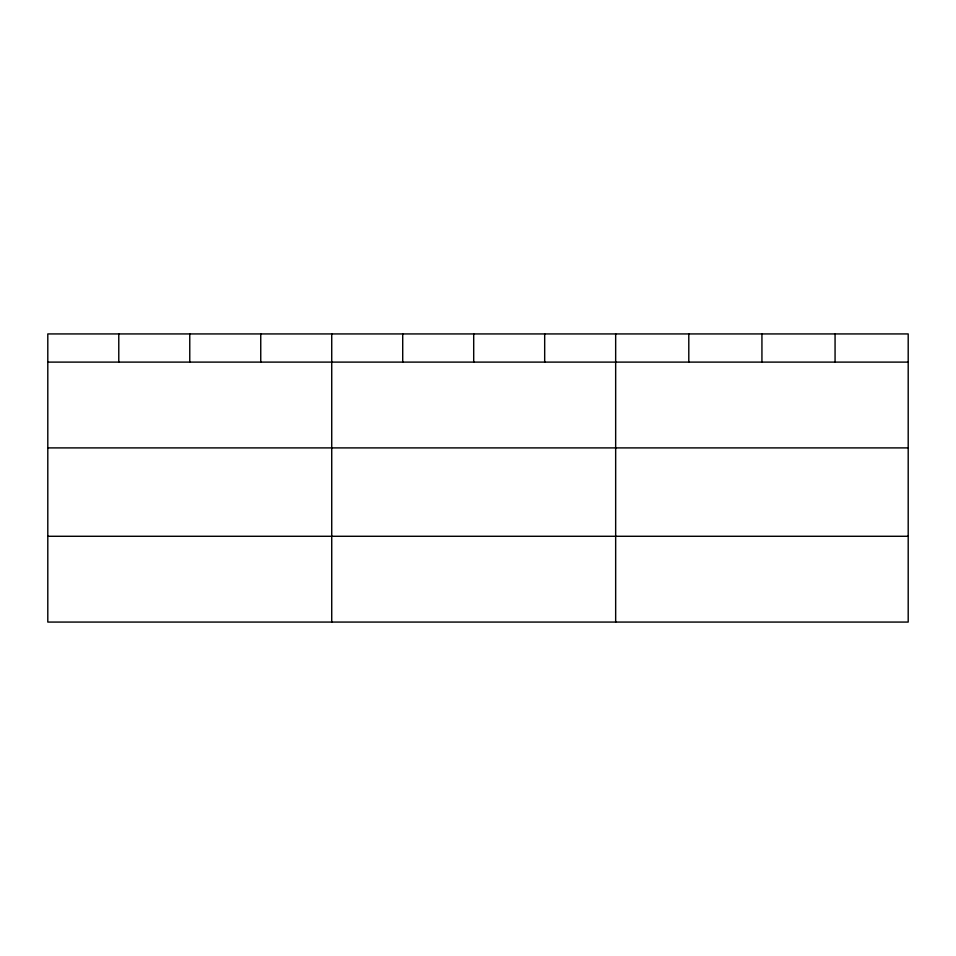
<?xml version="1.0" encoding="UTF-8"?>
<svg xmlns="http://www.w3.org/2000/svg" width="956" height="956" viewBox="0 0 956 956"><rect width="100%" height="100%" fill="white"/><g stroke="black" fill="none" stroke-linecap="round" stroke-linejoin="round"><path stroke-width="1.43" d="M908.2 447.898L908.2 333.931L47.8 333.931L47.8 622.069L908.2 622.069L908.2 447.898L47.8 447.898M47.8 362.109L908.2 362.109M47.8 536.28L908.2 536.28M835.066 333.931L835.066 362.109M761.932 333.931L761.932 362.109M688.798 333.931L688.798 362.109M615.664 333.931L615.664 622.069M544.681 333.931L544.681 362.109M473.698 333.931L473.698 362.109M402.715 333.931L402.715 362.109M331.732 333.931L331.732 622.069M260.749 333.931L260.749 362.109M189.766 333.931L189.766 362.109M118.783 333.931L118.783 362.109"/></g></svg>
